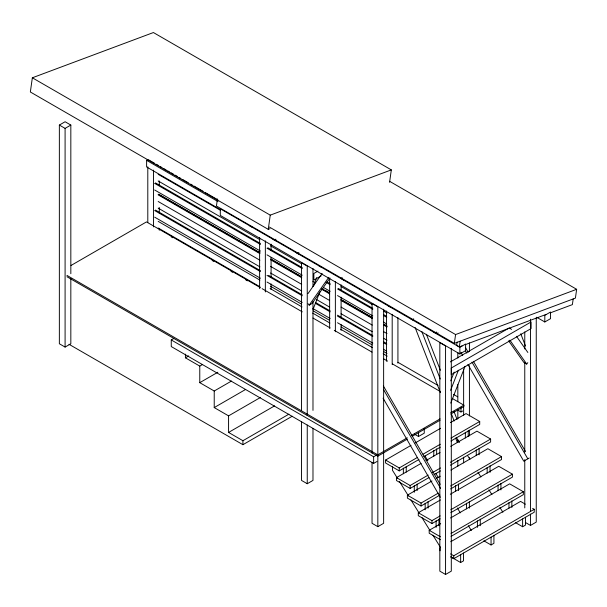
<?xml version="1.0" encoding="UTF-8"?>
<svg xmlns="http://www.w3.org/2000/svg" width="607" height="607" viewBox="0 0 607 607"><rect width="100%" height="100%" fill="white"/><g stroke="black" fill="none" stroke-linecap="round" stroke-linejoin="round"><path stroke-width="0.91" d="M459.856 353.972L459.856 347.348L465.599 344.032L465.592 350.656L459.856 353.972L220.303 215.432L220.311 208.8L459.856 347.348M544.805 321.968L544.813 315.344L550.549 312.028L550.549 318.652L544.805 321.968L536.603 317.218M389.573 182.32L391.318 169.892L153.412 32.543L32.346 77.787L30.35 91.991L268.256 229.347L270.024 228.687M217.427 198.959L216.441 206.008L454.347 343.357L575.413 298.113L576.65 289.304L389.611 181.318M268.256 229.347L270.252 215.144L391.318 169.892M275.828 239.158L275.601 240.782L272.915 239.226M298.788 252.413L298.553 254.037L295.867 252.482M342.014 277.369L341.787 278.992L344.473 280.54M413.655 318.736L413.428 320.352L410.742 318.804M433.702 332.059L436.387 333.607L436.615 331.983M454.347 343.357L455.584 334.556L576.65 289.304M457.117 342.067L456.661 345.315L459.347 346.863L461.995 345.876M459.347 346.863L460.144 341.18M573.183 298.932L572.386 304.615L550.306 312.871M313.371 286.276L316.771 277.513M313.045 309.403L319.851 291.876M450.766 380.847L454.165 372.076M450.576 390.392L458.399 370.232M450.781 403.094L465.068 366.287M308.03 293.553L322.135 273.491M308.098 303.766L309.206 305.139L328.728 277.361M329.973 278.014L312.074 303.477L309.206 305.139M508.636 340.831L523.818 362.394L526.694 364.056L527.794 362.683M70.829 278.431L70.829 343.759L65.093 347.075L59.357 343.759L59.357 125.065L65.093 121.749L70.829 125.065L70.829 273.704M59.357 125.065L65.093 128.373L70.829 125.065M220.47 209.612L146.613 166.971L146.613 160.347L148.055 159.52M71.049 265.456L146.477 221.912L260.471 287.726M376.917 461.517L373.639 463.414L171.265 346.567L171.265 339.943L173.723 338.524M317.939 271.109L313.865 273.461L313.857 280.085L321.194 275.859M185.423 354.131L185.423 357.819L188.709 355.922M185.423 357.819L199.771 366.097L202.237 364.678M199.771 366.097L199.771 382.668L217.845 372.235M199.771 382.668L214.225 391.014L231.472 381.052M214.225 391.014L214.225 407.578L245.44 389.557M214.225 407.578L228.573 415.863L260.608 397.373M228.573 415.863L228.573 432.434L274.569 405.878M228.573 432.434L242.921 440.72L288.917 414.164M69.001 344.283L242.921 444.696L292.202 416.243M450.409 361.893L509.076 328.023M301.504 421.744L301.504 480.41L307.248 483.726L312.984 480.41L312.984 428.367M171.265 339.943L373.639 456.783L376.917 454.893M66.952 275.396L377.774 454.848L407.289 437.814M411.387 435.447L440.083 418.876M450.743 412.722L463.862 405.15L463.862 406.47L450.743 414.05M66.952 276.724L377.774 456.176L407.289 439.134M412.206 436.296L440.083 420.203M414.422 434.126L418.519 436.494L424.255 433.178L424.255 428.451M457.708 410.082L460.986 411.971L462.633 411.03M418.951 459.491L399.239 470.873L385.574 462.982L385.574 460.053L411.03 445.356M415.135 442.989L440.591 428.292M450.447 422.601L466.047 413.595L479.712 421.486L479.712 424.414L450.971 441.008M385.574 460.053L399.239 467.944L417.305 457.511M423.056 454.195L440.295 444.241M450.971 438.079L479.712 421.486M423.876 456.646L440.295 447.169M429.035 477.527L410.142 488.43L396.477 480.547L396.477 477.618L421.114 463.391M426.038 460.546L439.999 452.488M450.675 446.327L476.95 431.152L490.615 439.043L490.615 441.972L450.379 465.205M396.477 477.618L410.142 485.501L428.208 475.076M432.313 472.701L440.53 467.967M450.379 462.276L490.615 439.043M433.959 474.682L440.53 470.895M439.938 495.092L421.053 505.995L407.388 498.104L407.388 495.175L432.017 480.956M436.122 478.582L440.227 476.214M450.902 470.053L487.853 448.717L501.519 456.608L501.519 459.537L450.614 488.931M372.038 462.671L372.038 523.31L377.835 526.656L383.632 523.31L383.632 309.191M407.388 495.175L421.053 503.066L438.292 493.112M450.614 486.002L501.519 456.608M440.166 518.818L431.956 523.56L418.291 515.669L418.291 512.74L440.462 499.94M450.311 494.25L498.757 466.282L512.422 474.173L512.422 477.102L450.842 512.657M529.243 457.997L523.75 461.176L467.929 364.488M418.291 512.74L431.956 520.631L440.166 515.889M450.842 509.728L512.422 474.173M440.447 539.729L429.195 533.227L429.195 530.298L440.69 523.666M450.546 517.976L509.66 483.84L523.333 491.731L523.333 494.659L451.069 536.376M451.069 533.447L523.333 491.731M450.773 541.702L520.571 501.405L525.389 504.189M450.546 553.895L453.763 555.754L534.236 509.296L534.236 512.225L453.763 558.683L450.546 556.824M451.069 556.998L460.637 562.53L463.505 560.868L463.505 553.038M483.878 540.822L491.055 544.965L493.923 543.311L493.923 535.473M515.449 522.597L522.619 526.739L525.487 525.085L525.487 517.247M445.561 574.457L445.561 345.952L439.825 342.636L439.825 571.149L445.561 574.457L451.304 571.149L451.304 348.327M525.586 522.581L530.503 525.419L536.247 522.103L536.247 317.757M436.387 333.607L438.155 332.947M465.523 344.556L545.89 314.517M32.346 77.787L270.252 215.144M269.356 227.041L455.584 334.556M148.874 159.99L154.618 163.306M156.257 164.254L158.723 165.673M160.362 166.621L162.001 167.57M163.647 168.518L166.106 169.937M167.744 170.886L169.391 171.834M171.03 172.783L173.488 174.201M175.135 175.15L177.593 176.569M179.232 177.517L180.878 178.466M182.517 179.414L188.261 182.73M190.727 184.149L192.366 185.097M194.005 186.046L203.034 191.258M205.492 192.677L217.799 199.786M146.613 160.347L218.004 201.562M249.371 225.637L252.057 227.185M318.827 265.737L321.513 267.285M364.739 292.248L367.425 293.796M387.79 305.549L390.476 307.104M158.184 174.33L220.516 210.31M158.184 180.954L259.879 239.666M270.547 245.827L301.709 263.817M341.081 286.55L372.243 304.539M383.73 311.171L387.008 313.068M155.445 182.897L260.426 243.506M267.808 247.762L302.256 267.649M326.862 281.86L330.14 283.75M338.342 288.484L372.789 308.371M383.449 314.532L386.727 316.422M154.641 183.36L260.441 244.439M267.004 248.233L302.271 268.59M326.058 282.323L330.155 284.691M337.538 288.955L372.804 309.312M383.465 315.465L386.75 317.362M154.641 189.983L260.441 251.07M267.004 254.857L302.271 275.214M312.931 281.375L315.39 282.794M323.592 287.528L330.155 291.314M337.538 295.579L372.804 315.936M383.465 322.097L386.75 323.986M158.988 194.407L259.864 252.649M271.352 259.28L301.694 276.8M322.196 288.636L323.842 289.585M325.481 290.533L329.578 292.9M341.066 299.524L372.228 317.522M384.527 324.624L386.993 326.042M158.184 194.21L259.879 252.922M270.547 259.083L301.709 277.073M322.218 288.909L329.593 293.173M341.081 299.805L372.243 317.795M383.73 324.426L387.008 326.316M158.184 194.87L259.879 253.589M270.547 259.743L301.709 277.733M321.391 289.099L329.593 293.834M341.081 300.465L372.243 318.455M383.73 325.086L387.008 326.983M158.184 201.501L259.879 260.213M270.547 266.367L301.709 284.364M318.933 294.304L329.593 300.465M341.081 307.089L372.243 325.086M383.73 331.718L387.008 333.607M158.184 208.125L259.879 266.845M270.547 272.998L301.709 290.988M316.475 299.517L329.593 307.089M341.081 313.72L372.243 331.71M383.73 338.342L387.008 340.239M155.445 210.068L260.426 270.676M268.628 275.411L302.256 294.827M315.374 302.4L330.14 310.921M337.522 315.185L372.789 335.55M383.449 341.703L386.727 343.6M154.641 210.53L260.441 271.61M267.004 275.403L302.271 295.761M315.39 303.341L330.155 311.861M337.538 316.126L372.804 336.483M383.465 342.636L386.75 344.533M154.641 217.154L260.441 278.241M267.004 282.027L302.271 302.392M312.931 308.546L330.155 318.485M337.538 322.749L372.804 343.114M383.465 349.268L386.75 351.157M158.184 221.38L259.879 280.093M270.547 286.254L301.709 304.244M313.197 310.875L329.593 320.344M341.081 326.976L372.243 344.966M383.73 351.597L387.008 353.494M270.085 288.507L302.043 306.952M312.696 313.098L329.897 323.038M340.55 329.184L372.501 347.636M383.154 353.782L387.251 356.15M397.904 362.296L438.049 385.475M453.619 394.467L457.716 396.834M158.184 228.004L259.879 286.724M262.118 288.666L302.301 311.869M312.962 318.03L330.185 327.97M334.282 330.337L372.008 352.121M383.495 358.745L387.592 361.112M392.509 363.957L440.083 391.416M452.382 398.518L463.862 405.15M171.128 236.791L172.767 237.739M212.131 260.471L213.77 261.42M230.994 271.359L232.633 272.308M245.759 279.88L247.398 280.829M532.627 508.363L534.236 509.296M429.195 530.298L440.447 536.8M509.44 328.129L511.595 329.373M516.474 336.308L527.862 352.477M509.88 340.178L526.694 364.056M456.441 437.693L459.438 442.503M467.428 455.333L469.924 459.34M477.914 472.17L480.911 476.981M488.901 489.803L491.898 494.614M499.887 507.444L502.884 512.255M424.877 455.918L427.874 460.728M435.864 473.559L438.36 477.565M457.337 508.029L460.334 512.839M468.323 525.67L471.32 530.48M397.456 478.286L392.463 470.273L392.463 466.517M399.452 481.495L408.443 495.927M410.939 499.94L418.929 512.763M421.926 517.574L429.915 530.404M432.912 535.215L440.401 547.241M465.379 347.386L468.217 352.303M473.422 361.309L525.465 451.441M465.364 350.671L466.783 353.13M471.988 362.144L527.809 458.831M460.834 352.197L462.724 355.474M383.381 385.984L440.151 484.31M383.366 389.277L440.606 488.415M383.093 398.169L440.333 497.315M520.76 333.767L525.518 346.036M426.395 334.245L440.386 370.293M453.968 411.455L457.025 419.346M421.819 331.498L440.242 378.98M451.433 413.989L454.157 421M415.142 327.552L440.386 392.615M455.645 438.102L457.352 442.48M530.503 319.176L530.503 511.231M530.503 514.068L530.503 525.419M524.767 331.946L524.767 348.972M524.767 362.22L524.767 452.094M524.767 459.666L524.767 507.915M522.619 518.909L522.619 526.739M511.838 500.919L511.838 507.498M508.969 502.581L508.969 508.211M500.934 483.362L500.934 489.932M498.066 485.016L498.066 490.653M491.055 537.134L491.055 544.965M490.031 465.797L490.031 472.367M487.163 467.458L487.163 473.088M480.274 519.144L480.274 525.715M479.128 448.239L479.128 454.81M477.406 520.806L477.406 527.377M476.26 449.893L476.26 455.523M469.423 342.909L469.423 351.445M469.423 365.672L469.423 415.932M469.423 430.158L469.423 435.849M469.423 457.655L469.423 459.552M469.37 501.587L469.37 508.158M468.225 430.674L468.225 436.304M466.502 503.241L466.502 508.871M465.349 432.328L465.349 437.966M463.627 369.018L463.627 415.484M463.627 457.208L463.627 462.898M460.986 407.244L460.986 411.971M460.637 554.692L460.637 562.53M458.467 484.022L458.467 490.593M457.83 352.394L457.83 358.084M457.83 384.641L457.83 401.705M457.83 410.241L457.83 418.777M457.83 439.635L457.83 442.48M457.83 460.501L457.83 466.191M455.591 485.676L455.591 491.313M453.763 555.754L453.763 558.683M440.098 547.863L440.098 550.792M438.952 519.144L438.952 525.715M436.653 448.899L436.653 454.529M436.084 520.806L436.084 527.377M433.785 450.553L433.785 456.191M431.956 520.631L431.956 523.56M428.049 501.587L428.049 508.158M425.173 503.241L425.173 509.812M421.053 503.066L421.053 505.995M418.519 432.708L418.519 436.494M417.138 484.022L417.138 490.593M414.27 485.676L414.27 492.254M410.142 485.501L410.142 488.43M406.235 466.457L406.235 472.094M403.367 468.118L403.367 473.748M399.239 467.944L399.239 470.873M397.926 317.636L397.926 363.13M392.19 314.312L392.19 364.549M386.447 311.004L386.447 361.233M377.835 526.656L377.835 306.854L372.038 303.508L372.038 453.201M377.774 454.848L377.774 456.176M373.639 456.783L373.639 463.414M341.104 284.85L341.104 290.533M341.104 297.164L341.104 318.015M341.104 324.646L341.104 330.337M335.368 281.527L335.368 331.756M329.631 278.211L329.631 328.44M312.984 268.461L312.984 286.436M312.984 301.573L312.984 410.393M307.248 415.598L307.248 266.094L301.504 262.785L301.504 410.393M307.248 425.059L307.248 483.726M271.086 244.151L271.086 250.774M271.086 257.406L271.086 277.285M271.086 283.917L271.086 289.592M265.35 240.835L265.35 291.959M259.606 237.519L259.606 288.644M242.921 440.72L242.921 444.696M159.277 180.985L159.277 185.719M159.277 207.488L159.277 213.171M159.277 228.323L159.277 230.212M153.533 170.097L153.533 226.897M147.797 166.781L147.797 222.64M65.093 128.373L65.093 347.075M451.259 368.032L451.259 374.656L531.102 328.562L531.11 321.938L451.259 368.032"/></g></svg>
